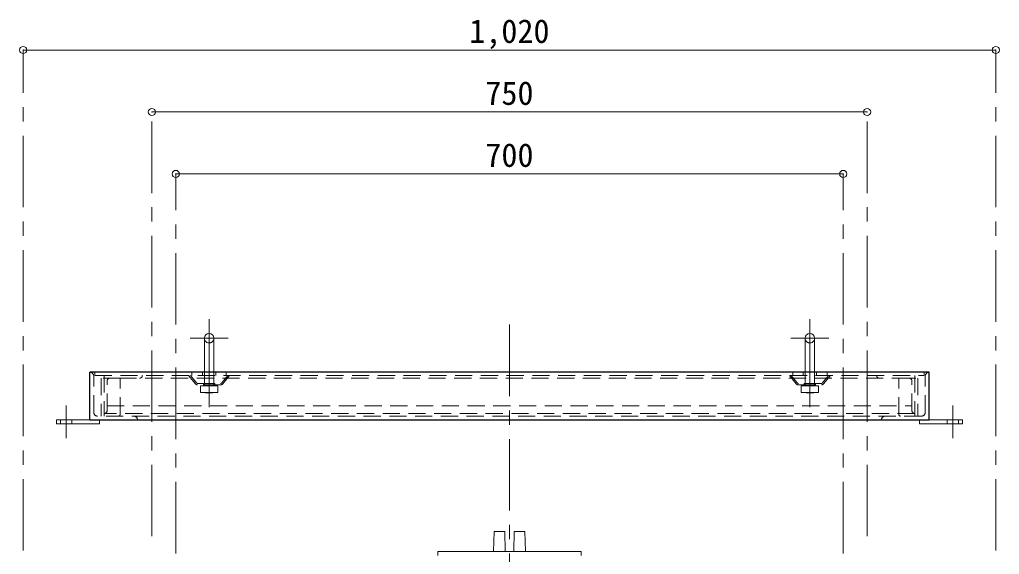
# Model space of a CAD drawing. Units: millimetres at full size, sheet at 1:15; some dimension numbers follow another scale. Extents: x -3171 to 2904, y -2098 to 2117.
# Drawn here: x 103 to 1130, y -1029 to -468 of the extents above; entities that cross this region are included whole.
import ezdxf
from ezdxf.enums import TextEntityAlignment as Align

# ---------------------------------------------------------------- set-up
doc = ezdxf.new("R2010")
doc.units = ezdxf.units.MM
doc.header["$LTSCALE"] = 15
doc.header["$PDMODE"] = 32
doc.header["$PDSIZE"] = 7.5
doc.linetypes.add('CHAIN1', pattern=[8, 5, -1, 1, -1])
doc.linetypes.add('DASHED1', pattern=[1.8, 1.2, -0.6])
doc.layers.add('0-0_ﾚｲﾔ1', color=4, linetype='Continuous', lineweight=9)
doc.styles.add('ＭＳ ゴシック', font='')
doc.styles.get('ＭＳ ゴシック').set_extended_font_data('MS Gothic')

msp = doc.modelspace()

# ---------------------------------------------------------------- linework, layer by layer
at = {"layer": '0-0_ﾚｲﾔ1', "linetype": 'CHAIN1'}
for p, q in [((106.62, -1024.95), (106.62, -499.95)), ((1126.62, -1024.95), (1126.62, -499.95)), ((241.62, -1009.95), (241.62, -564.95)), ((991.62, -1009.95), (991.62, -564.95)), ((266.62, -1027.95), (266.62, -629.95)), ((966.62, -1027.95), (966.62, -629.95)), ((301.62, -852.15), (301.62, -782.15)), ((616.62, -787.95), (616.62, -1705.95)), ((931.62, -852.15), (931.62, -782.15)), ((281.62, -802.15), (321.62, -802.15)), ((951.62, -802.15), (911.62, -802.15)), ((151.62, -906.95), (151.62, -872.95)), ((1081.62, -906.95), (1081.62, -872.95))]:
    msp.add_line(p, q, dxfattribs=at)
at = {"layer": '0-0_ﾚｲﾔ1'}
for p, q in [((1126.62, -499.95), (106.62, -499.95)), ((241.62, -564.95), (991.62, -564.95)), ((966.62, -629.95), (266.62, -629.95)), ((296.62, -802.15), (296.62, -837.95)), ((306.62, -802.15), (306.62, -837.95)), ((926.62, -802.15), (926.62, -837.95)), ((936.62, -802.15), (936.62, -837.95)), ((176.62, -887.95), (141.62, -887.95)), ((141.62, -891.95), (141.62, -887.95)), ((186.62, -891.95), (141.62, -891.95)), ((186.62, -891.95), (186.62, -887.95)), ((1046.62, -891.95), (1046.62, -887.95)), ((1056.62, -887.95), (1091.62, -887.95)), ((599.87, -1025.95), (600.37, -1004.95)), ((611.62, -1004.95), (600.37, -1004.95)), ((612.12, -1025.95), (611.62, -1004.95)), ((621.12, -1025.95), (621.62, -1004.95)), ((621.62, -1004.95), (632.87, -1004.95)), ((633.37, -1025.95), (632.87, -1004.95)), ((541.62, -1029.95), (541.62, -1025.95)), ((691.62, -1025.95), (541.62, -1025.95)), ((691.62, -1029.95), (691.62, -1025.95))]:
    msp.add_line(p, q, dxfattribs=at)
at = {"layer": '0-0_ﾚｲﾔ1', "color": 5, "lineweight": 25}
for p, q in [((1056.62, -837.95), (176.62, -837.95)), ((176.62, -887.95), (176.62, -837.95)), ((1056.62, -887.95), (1056.62, -837.95)), ((176.62, -887.95), (1056.62, -887.95))]:
    msp.add_line(p, q, dxfattribs=at)
at = {"layer": '0-0_ﾚｲﾔ1', "linetype": 'DASHED1'}
for p, q in [((180.62, -879.95), (180.62, -841.95)), ((181.62, -837.95), (181.62, -841.15)), ((181.62, -841.15), (1051.62, -841.15)), ((191.62, -841.15), (191.62, -883.95)), ((287.22, -850.03), (280.12, -841.15)), ((288.39, -849.09), (282.04, -841.15)), ((283.62, -837.95), (283.62, -841.15)), ((294.62, -837.95), (294.62, -841.15)), ((296.62, -837.95), (296.62, -851.75)), ((306.62, -837.95), (306.62, -851.75)), ((308.62, -837.95), (308.62, -841.15)), ((314.85, -849.09), (321.2, -841.15)), ((316.02, -850.03), (323.12, -841.15)), ((319.62, -837.95), (319.62, -841.15)), ((917.22, -850.03), (910.12, -841.15)), ((918.39, -849.09), (912.04, -841.15)), ((913.62, -837.95), (913.62, -841.15)), ((924.62, -837.95), (924.62, -841.15)), ((926.62, -837.95), (926.62, -851.75)), ((936.62, -837.95), (936.62, -851.75)), ((938.62, -837.95), (938.62, -841.15)), ((944.85, -849.09), (951.2, -841.15)), ((946.02, -850.03), (953.12, -841.15)), ((949.62, -837.95), (949.62, -841.15)), ((1041.62, -841.15), (1041.62, -883.95)), ((1051.62, -837.95), (1051.62, -841.15)), ((1052.62, -879.95), (1052.62, -841.95)), ((194.62, -878.15), (194.62, -847.15)), ((1035.62, -844.15), (197.62, -844.15)), ((208.42, -881.95), (208.42, -843.95)), ((289.56, -849.65), (313.68, -849.65)), ((313.68, -851.15), (289.56, -851.15)), ((292.62, -852.15), (297.62, -851.65)), ((292.62, -859.15), (292.62, -852.15)), ((310.62, -852.15), (292.62, -852.15)), ((295.62, -849.65), (295.62, -851.15)), ((297.62, -851.65), (301.62, -852.15)), ((305.62, -851.65), (297.62, -851.65)), ((301.62, -852.15), (305.62, -851.65)), ((301.62, -852.15), (301.62, -859.15)), ((305.62, -851.65), (310.62, -852.15)), ((307.62, -849.65), (307.62, -851.15)), ((310.62, -859.15), (310.62, -852.15)), ((943.68, -849.65), (919.56, -849.65)), ((919.56, -851.15), (943.68, -851.15)), ((927.62, -851.65), (922.62, -852.15)), ((922.62, -852.15), (940.62, -852.15)), ((922.62, -859.15), (922.62, -852.15)), ((925.62, -849.65), (925.62, -851.15)), ((927.62, -851.65), (935.62, -851.65)), ((931.62, -852.15), (927.62, -851.65)), ((935.62, -851.65), (931.62, -852.15)), ((931.62, -852.15), (931.62, -859.15)), ((940.62, -852.15), (935.62, -851.65)), ((937.62, -849.65), (937.62, -851.15)), ((940.62, -859.15), (940.62, -852.15)), ((1024.82, -881.95), (1024.82, -843.95)), ((1038.62, -878.15), (1038.62, -847.15)), ((297.62, -859.65), (292.62, -859.15)), ((310.62, -859.15), (292.62, -859.15)), ((301.62, -859.15), (297.62, -859.65)), ((305.62, -859.65), (297.62, -859.65)), ((301.62, -874.65), (301.62, -859.15)), ((305.62, -859.65), (301.62, -859.15)), ((310.62, -859.15), (305.62, -859.65)), ((922.62, -859.15), (927.62, -859.65)), ((922.62, -859.15), (940.62, -859.15)), ((927.62, -859.65), (931.62, -859.15)), ((927.62, -859.65), (935.62, -859.65)), ((931.62, -874.65), (931.62, -859.15)), ((931.62, -859.15), (935.62, -859.65)), ((935.62, -859.65), (940.62, -859.15)), ((194.62, -873.15), (1038.62, -873.15)), ((1041.62, -881.15), (191.62, -881.15)), ((145.62, -891.95), (145.62, -887.95)), ((157.62, -891.95), (157.62, -887.95)), ((1048.62, -883.95), (184.62, -883.95)), ((1075.62, -891.95), (1075.62, -887.95)), ((1087.62, -891.95), (1087.62, -887.95))]:
    msp.add_line(p, q, dxfattribs=at)
for points in [[(208.42, -843.95), (188.42, -843.95), (188.42, -883.95)], [(1024.82, -843.95), (1044.82, -843.95), (1044.82, -883.95)]]:
    msp.add_lwpolyline(points, dxfattribs=at)
at = {"layer": '0-0_ﾚｲﾔ1'}
msp.add_lwpolyline([(1046.62, -891.95), (1091.62, -891.95), (1091.62, -887.95)], dxfattribs=at)
for centre in [(301.62, -802.15), (931.62, -802.15)]:
    msp.add_arc(centre, 5, 0, 180, dxfattribs=at)
at = {"layer": '0-0_ﾚｲﾔ1', "linetype": 'DASHED1'}
for centre, radius, start, end in [((301.62, -802.15), 5, 180, 0), ((931.62, -802.15), 5, 180, 0), ((176.62, -841.95), 4, 0, 90), ((228.62, -841.15), 3, 270, 0), ((1004.62, -841.15), 3, 180, 270), ((1056.62, -841.95), 4, 90, 180), ((197.62, -847.15), 3, 90, 180), ((289.56, -848.15), 3, 218.65981, 270), ((289.56, -848.15), 1.5, 218.65981, 270), ((313.68, -848.15), 1.5, 270, 321.34019), ((313.68, -848.15), 3, 270, 321.34019), ((919.56, -848.15), 3, 218.65981, 270), ((919.56, -848.15), 1.5, 218.65981, 270), ((943.68, -848.15), 1.5, 270, 321.34019), ((943.68, -848.15), 3, 270, 321.34019), ((1035.62, -847.15), 3, 0, 90), ((184.62, -879.95), 4, 180, 270), ((191.62, -878.15), 3, 270, 0), ((206.42, -881.95), 2, 270, 0), ((1026.82, -881.95), 2, 180, 270), ((1041.62, -878.15), 3, 180, 270), ((1048.62, -879.95), 4, 270, 0), ((222.62, -887.95), 4, 0, 90), ((1010.62, -887.95), 4, 90, 180)]:
    msp.add_arc(centre, radius, start, end, dxfattribs=at)
at = {"layer": '0-0_ﾚｲﾔ1', "color": 1}
for p in [(106.62, -499.95), (1126.62, -499.95), (241.62, -564.95), (991.62, -564.95), (266.62, -629.95), (966.62, -629.95)]:
    msp.add_point(p, dxfattribs=at)

# ---------------------------------------------------------------- texts
at = {"layer": '0-0_ﾚｲﾔ1', "color": 7, "style": 'ＭＳ ゴシック'}
for s, p in [('1,020', (574.43, -499.95)), ('750', (591.3, -564.95)), ('700', (591.3, -629.95))]:
    msp.add_text(s, height=24.74, dxfattribs=at).set_placement(p, align=Align.BOTTOM_LEFT)

doc.saveas('drawing.dxf')
